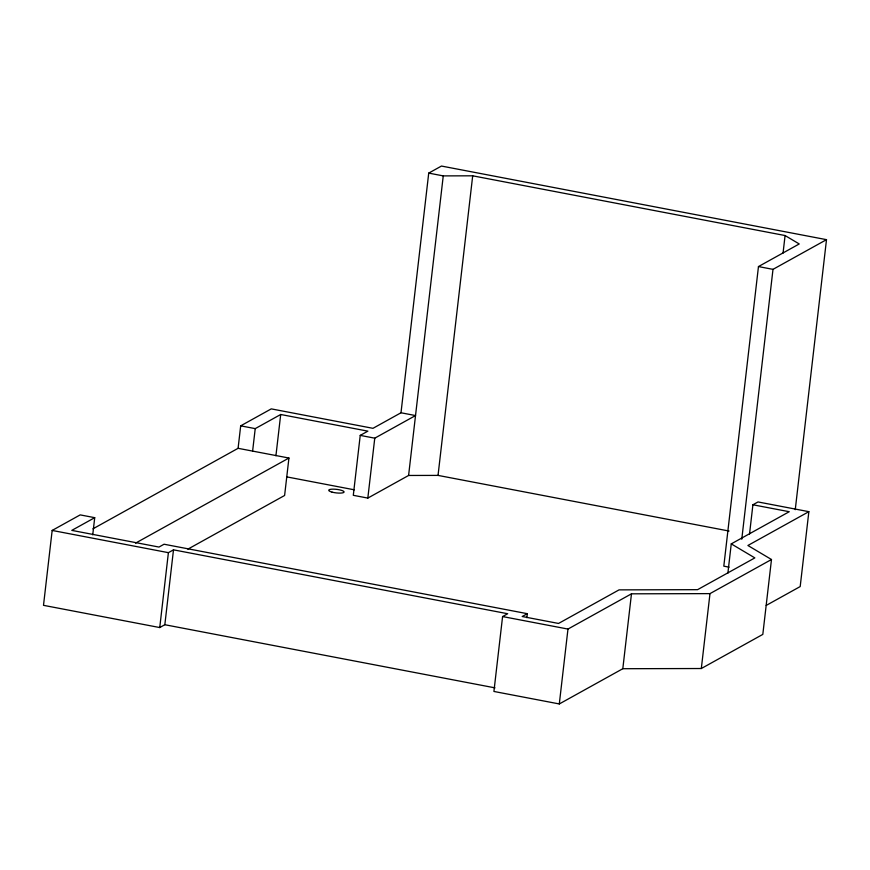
<?xml version="1.0" encoding="UTF-8"?>
<svg xmlns="http://www.w3.org/2000/svg" width="870" height="870" viewBox="0 0 870 870"><rect width="100%" height="100%" fill="white"/><g stroke="black" fill="none" stroke-linecap="round" stroke-linejoin="round"><path stroke-width="1.3" d="M92.731 534.854L94.721 517.672L80.192 514.888L52.167 530.439L43.5 605.335L159.743 627.553L164.832 624.725L495.019 687.865M159.743 627.553L168.399 552.667L173.5 549.84L507.678 613.731L502.588 616.558L493.921 691.454L559.301 703.95L622.811 668.715L701.318 668.519L762.816 634.393L771.483 559.508L747.895 545.49L808.861 511.669L800.193 586.565L766.198 605.422M164.832 624.725L173.5 549.84M92.927 528.851L238.086 448.311L240.685 425.843L271.266 408.878L372.969 428.323L400.994 412.771L415.523 415.555L374.763 438.175L360.234 435.391L353.296 495.313L367.825 498.086L408.596 475.466L438.034 475.401L729.06 531.037M187.844 549.166L284.61 495.476L288.938 458.033L252.615 451.095L255.225 428.627L280.705 414.49L367.879 431.15L360.234 435.391M275.921 455.76L280.705 414.49M367.825 498.086L374.763 438.175M400.994 412.771L428.725 173.108L441.46 166.05L826.5 239.663L795.256 509.668M408.596 475.466L443.254 175.892L472.693 175.816L785.077 235.542L799.236 243.959L758.466 266.568L723.807 566.153L729.093 567.164M438.034 475.401L472.693 175.816M526.85 617.678L527.307 613.687L164.06 544.228L158.971 547.056L71.797 530.385L94.721 517.672M559.301 703.95L567.969 629.064L631.479 593.818L709.985 593.623L771.483 559.508M622.811 668.715L631.479 593.818M701.318 668.519L709.985 593.623M727.875 573.178L731.257 543.88L789.242 511.712L752.909 504.774L749.527 534.06M741.773 539.237L772.995 269.352L826.5 239.663M783.054 253.094L785.077 235.542M135.524 543.152L288.938 458.033M527.307 613.687L522.207 616.504L558.54 623.453L619.059 589.871L697.566 589.675L754.845 557.898L731.257 543.88M752.909 504.774L758.009 501.946L808.861 511.669M428.725 173.108L443.254 175.892M758.466 266.568L772.995 269.352M286.969 476.923L354.34 489.81M52.167 530.439L168.399 552.667M502.588 616.558L567.969 629.064M240.685 425.843L255.225 428.627M238.086 448.311L252.615 451.095M332.068 492.137A7.743 1.783 6.6 0 0 344.085 492.105A7.743 1.783 6.6 0 0 333.079 489.147A7.743 1.783 6.6 0 0 332.068 492.137"/></g></svg>
